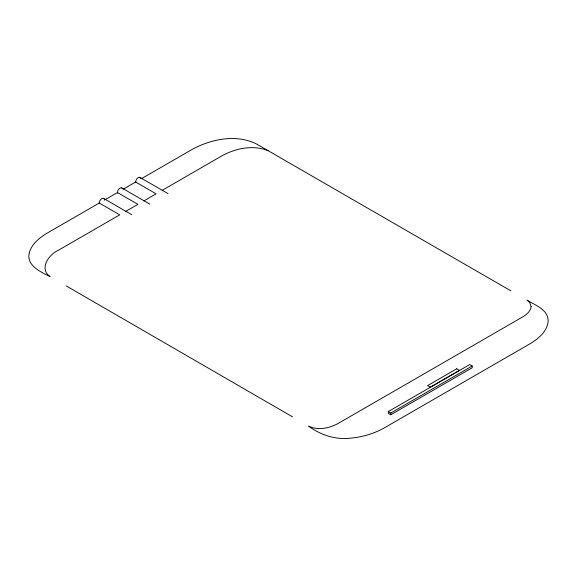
<?xml version="1.0" encoding="UTF-8"?>
<svg xmlns="http://www.w3.org/2000/svg" width="577" height="577" viewBox="0 0 577 577"><rect width="100%" height="100%" fill="white"/><g stroke="black" fill="none" stroke-linecap="round" stroke-linejoin="round"><path stroke-width="0.87" d="M104.358 200.096L117.463 192.53L137.925 204.337L125.591 211.463M123.327 189.148L135.66 182.022L156.115 193.836L143.781 200.955M141.524 178.639L192.646 149.126C211.644 138.97 236.065 134.088 256.188 143.796L510.854 290.83M162.209 190.323L222.491 155.516C236.152 148.174 253.368 144.697 268.132 150.691M388.285 411.574L469.714 364.563L472.202 366.006L472.202 367.765L390.78 414.776L388.285 413.341L388.285 411.574L390.78 413.009L472.202 366.006M140.002 177.442L168.066 193.641M121.812 187.943L149.876 204.15M103.615 198.445L131.679 214.651M66.305 285.954L292.496 416.832M390.78 413.009L390.78 414.776M99.359 203.746A3.599 2.077 -60 0 1 100.845 199.411A3.599 2.077 -60 0 1 104.019 198.82M135.746 182.736A3.599 2.077 -60 0 1 137.542 178.098A3.599 2.077 -60 0 1 140.658 178.38M117.549 193.237A3.599 2.077 -60 0 1 119.352 188.6A3.599 2.077 -60 0 1 122.468 188.881M29.319 252.603C25.936 265.564 41.01 272.135 50.141 276.607C38.616 268.889 49.009 254.197 58.529 250.18L119.727 214.846L99.273 203.032L47.09 233.158C39.524 237.695 31.894 243.79 29.319 252.603M531.121 306.474C530.753 311.227 526.635 314.544 522.841 316.823L337.639 423.749C328.962 428.343 317.826 430.622 308.652 426.179C320.754 435.087 335.619 440.006 350.672 438.138C362.443 437.056 374.047 433.695 384.354 427.874L529.91 343.842C538.276 338.814 547.335 331.515 548.15 321.043C548.251 309.445 535.038 305.183 527.032 300.17L529.657 302.334L531.121 306.474M456.717 368.811L427.607 385.616L430.327 387.189L459.436 370.384L456.717 368.811"/></g></svg>
